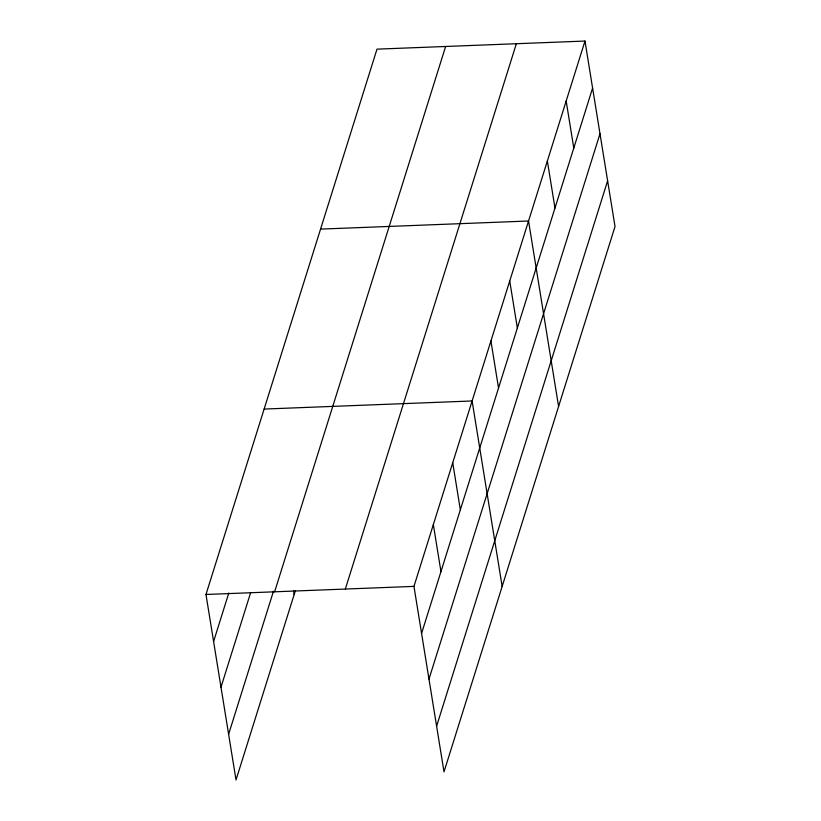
<?xml version="1.0" encoding="UTF-8"?>
<svg xmlns="http://www.w3.org/2000/svg" width="821" height="821" viewBox="0 0 821 821"><rect width="100%" height="100%" fill="white"/><g stroke="black" fill="none" stroke-linecap="round" stroke-linejoin="round"><path stroke-width="1.23" d="M295.293 590.935L236.017 779.95L205.979 594.476L376.993 49.147L584.983 41.05L615.021 226.524L444.007 771.853L413.958 586.379L584.983 41.05M213.593 641.499L228.792 593.029M220.993 687.187L250.641 592.67M228.618 734.261L273.465 591.264M274.614 591.808L445.629 46.479M345.333 589.047L516.347 43.729M421.584 633.402L592.598 88.073M428.983 679.09L599.997 133.761M436.608 726.164L607.622 180.836M320.559 229.11L528.55 221.003L558.588 406.477M264.126 409.063L472.106 400.966L502.154 586.44M205.979 594.476L413.958 586.379M566.172 101.034L573.787 148.057M547.361 161.019L554.975 208.041M509.738 280.998L517.353 328.02M490.917 340.982L498.542 388.005M452.73 462.767L460.345 509.79M433.344 524.568L440.959 571.601M293.569 590.833L294.164 594.537"/></g></svg>
